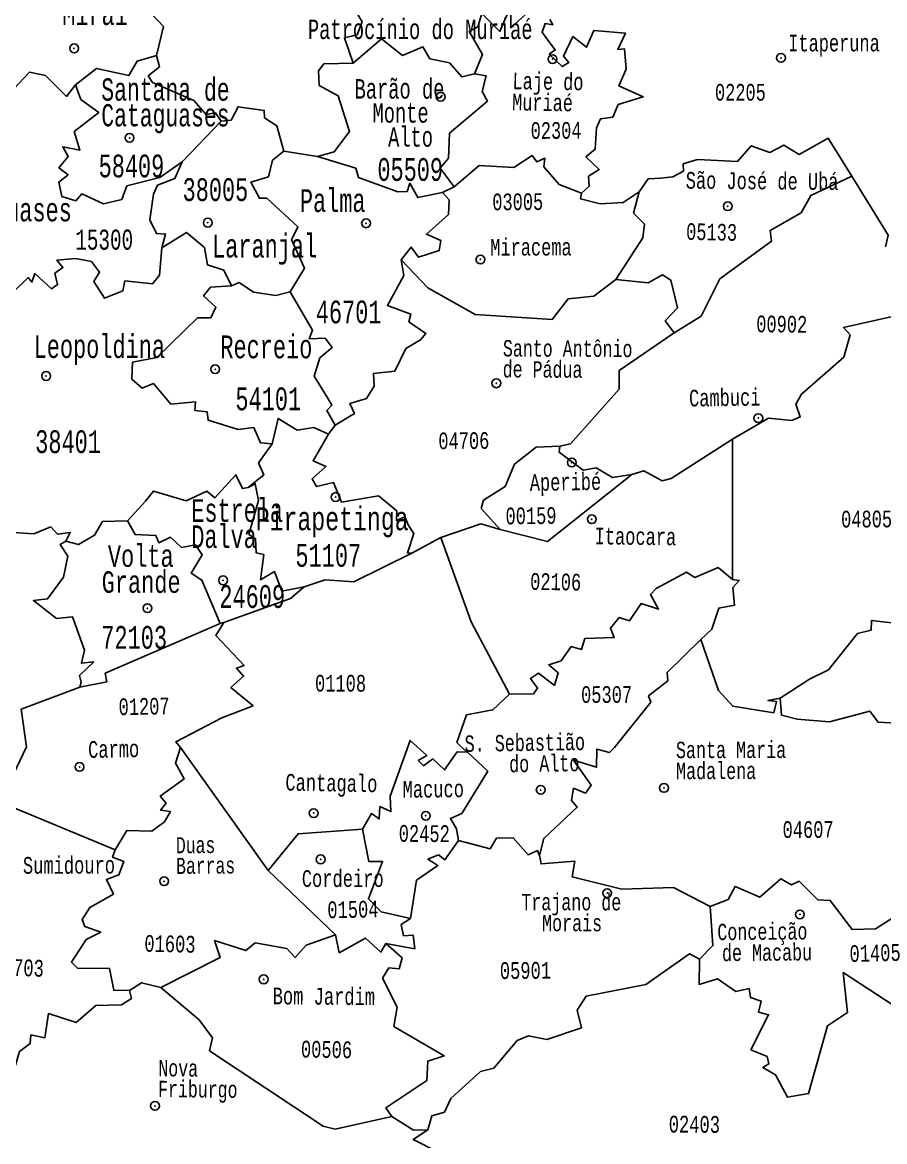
# Model space of a CAD drawing. Header units: millimetres. Extents: x 9851 to 10267, y 23387 to 23778.
# Drawn here: x 10164.08 to 10172.94, y 23501.61 to 23513.11 of the extents above; entities that cross this region are included whole.
import ezdxf
from ezdxf.enums import TextEntityAlignment as Align

# ---------------------------------------------------------------- set-up
doc = ezdxf.new("R2010")
doc.units = ezdxf.units.MM
doc.layers.add('3', color=7, linetype='Continuous')
doc.styles.add('MONOTXT', font='MONOTXT', dxfattribs={"height": 0.2})

# ---------------------------------------------------------------- blocks, each defined once
blk = doc.blocks.new('SEDE')
at = {"layer": '3', "color": 7, "linetype": 'Continuous'}
blk.add_circle((0, 0), 0.00451, dxfattribs=at)

msp = doc.modelspace()

# ---------------------------------------------------------------- linework, layer by layer
at = {"color": 7, "linetype": 'Continuous'}
for p, q in [((10166.122, 23512.091), (10165.722, 23511.674)), ((10166.765, 23511.785), (10167.111, 23511.73)), ((10168.396, 23511.361), (10168.515, 23511.417)), ((10167.225, 23508.876), (10167.293, 23508.968)), ((10171.375, 23508.825), (10171.377, 23507.382)), ((10168.378, 23507.816), (10168.082, 23507.655)), ((10166.15, 23506.942), (10166.112, 23506.929)), ((10164.066, 23506.051), (10164.67, 23506.275)), ((10165.702, 23505.655), (10166.604, 23504.394)), ((10165.031, 23504.606), (10163.838, 23505.099)), ((10167.296, 23503.73), (10166.604, 23504.394))]:
    msp.add_line(p, q, dxfattribs=at)
for points in [[(10165.28, 23514.353), (10165.31, 23514.268), (10165.186, 23514.059), (10165.45, 23514.048), (10165.733, 23513.882), (10165.574, 23513.724), (10165.636, 23513.579), (10165.558, 23513.508), (10165.437, 23513.514), (10165.376, 23513.418), (10165.239, 23513.438), (10165.22, 23513.371), (10165.126, 23513.394), (10165.143, 23513.326), (10165.217, 23513.247), (10165.342, 23513.259), (10165.529, 23513.065), (10165.457, 23512.767)], [(10167.477, 23512.689), (10167.387, 23512.948), (10167.519, 23512.981), (10167.569, 23513.112), (10167.526, 23513.188), (10167.616, 23513.225), (10167.658, 23513.463), (10167.759, 23513.565)], [(10168.726, 23512.58), (10168.806, 23512.778), (10168.671, 23513.015), (10168.758, 23513.061), (10168.799, 23513.197)], [(10169.067, 23513.207), (10168.986, 23513.015), (10168.799, 23513.197)], [(10169.25, 23513.189), (10169.098, 23513.051), (10169.097, 23513.186)], [(10169.824, 23511.351), (10169.902, 23511.425), (10169.895, 23511.526), (10170.006, 23511.596), (10169.87, 23511.725), (10169.965, 23511.803), (10169.978, 23512.025), (10170.018, 23512.115), (10170.147, 23512.134), (10170.202, 23512.265), (10170.458, 23512.342), (10170.209, 23512.457), (10170.283, 23512.625), (10170.267, 23512.834), (10170.196, 23512.828), (10170.276, 23512.996), (10169.952, 23513.025), (10169.877, 23512.851), (10169.736, 23512.962), (10169.638, 23512.76), (10169.694, 23512.696), (10169.627, 23512.654), (10169.492, 23512.78), (10169.555, 23512.824), (10169.468, 23512.94), (10169.419, 23513.007), (10169.452, 23513.097), (10169.53, 23513.083), (10169.499, 23513.137)], [(10167.477, 23512.689), (10167.768, 23512.937), (10167.984, 23512.768), (10168.192, 23512.857), (10168.267, 23512.732), (10168.467, 23512.691), (10168.594, 23512.547), (10168.726, 23512.58)], [(10163.225, 23512.755), (10163.468, 23512.676), (10163.547, 23512.576), (10163.739, 23512.591), (10163.791, 23512.522), (10163.847, 23512.58), (10163.989, 23512.425), (10164.151, 23512.597), (10164.317, 23512.563), (10164.53, 23512.346), (10164.624, 23512.464)], [(10165.457, 23512.767), (10165.257, 23512.708), (10165.173, 23512.56), (10164.84, 23512.635), (10164.624, 23512.464)], [(10166.122, 23512.091), (10166.064, 23512.177), (10165.967, 23512.162), (10165.84, 23512.304), (10165.417, 23512.49), (10165.372, 23512.557), (10165.489, 23512.65), (10165.457, 23512.767)], [(10167.111, 23511.73), (10167.283, 23511.777), (10167.439, 23511.987), (10167.322, 23512.353), (10167.127, 23512.46), (10167.121, 23512.61), (10167.175, 23512.68), (10167.477, 23512.689)], [(10168.515, 23511.417), (10168.373, 23511.61), (10168.457, 23511.713), (10168.467, 23511.969), (10168.859, 23512.298), (10168.802, 23512.396), (10168.843, 23512.559), (10168.726, 23512.58)], [(10164.624, 23512.464), (10164.679, 23512.315), (10164.863, 23512.18), (10164.61, 23511.986), (10164.669, 23511.796), (10164.493, 23511.829), (10164.55, 23511.728), (10164.454, 23511.613), (10164.548, 23511.542), (10164.452, 23511.467), (10164.484, 23511.318), (10164.629, 23511.273), (10164.69, 23511.347), (10164.912, 23511.243), (10165.1, 23511.287), (10165.152, 23511.429), (10165.491, 23511.515), (10165.722, 23511.674)], [(10166.765, 23511.785), (10166.694, 23512.045), (10166.567, 23512.126), (10166.564, 23512.202), (10166.295, 23512.241), (10166.224, 23512.103), (10166.122, 23512.091)], [(10170.416, 23511.366), (10170.509, 23511.499), (10170.638, 23511.507), (10170.763, 23511.519), (10170.874, 23511.58), (10170.87, 23511.653), (10171.015, 23511.699), (10171.428, 23511.679), (10171.568, 23511.839), (10171.76, 23511.771), (10171.902, 23511.846), (10172.061, 23511.75), (10172.359, 23511.918), (10172.603, 23511.528)], [(10166.831, 23510.339), (10166.977, 23510.583), (10166.844, 23510.873), (10166.91, 23511.008), (10166.592, 23511.301), (10166.515, 23511.301), (10166.427, 23511.467), (10166.607, 23511.521), (10166.649, 23511.69), (10166.765, 23511.785)], [(10168.396, 23511.361), (10168.142, 23511.307), (10168.06, 23511.454), (10168.032, 23511.371), (10167.936, 23511.365), (10167.532, 23511.512), (10167.504, 23511.609), (10167.111, 23511.73)], [(10168.515, 23511.417), (10168.773, 23511.637), (10169.129, 23511.615), (10169.317, 23511.739), (10169.364, 23511.674), (10169.449, 23511.712), (10169.438, 23511.622), (10169.594, 23511.442), (10169.824, 23511.351)], [(10165.722, 23511.674), (10165.645, 23511.504), (10165.466, 23511.436), (10165.425, 23511.343), (10165.389, 23511.077), (10165.456, 23510.937), (10165.55, 23510.932), (10165.512, 23510.792)], [(10172.603, 23511.528), (10172.181, 23511.329), (10172.081, 23511.149), (10171.762, 23510.97), (10171.776, 23510.858), (10171.245, 23510.471), (10171.054, 23510.09), (10170.778, 23509.917)], [(10172.603, 23511.528), (10172.974, 23510.92), (10172.949, 23510.8)], [(10167.97, 23510.667), (10168.074, 23510.798), (10168.148, 23510.696), (10168.362, 23510.762), (10168.38, 23510.865), (10168.231, 23510.932), (10168.457, 23511.132), (10168.464, 23511.284), (10168.396, 23511.361)], [(10169.824, 23511.351), (10169.814, 23511.293), (10170.016, 23511.242), (10170.253, 23511.257), (10170.416, 23511.366)], [(10170.416, 23511.366), (10170.359, 23511.146), (10170.471, 23511.034), (10170.453, 23510.894), (10170.177, 23510.464)], [(10165.512, 23510.792), (10165.765, 23510.95), (10165.949, 23510.794), (10165.979, 23510.616), (10166.148, 23510.563), (10166.226, 23510.401)], [(10163.965, 23510.317), (10164.138, 23510.485), (10164.177, 23510.439), (10164.207, 23510.528), (10164.377, 23510.369), (10164.44, 23510.413), (10164.411, 23510.529), (10164.495, 23510.588), (10164.433, 23510.664), (10164.625, 23510.68), (10164.788, 23510.65), (10164.872, 23510.541), (10164.811, 23510.446), (10164.922, 23510.275), (10165.11, 23510.348), (10165.132, 23510.45), (10165.417, 23510.421), (10165.489, 23510.509), (10165.512, 23510.792)], [(10167.293, 23508.968), (10167.49, 23509.089), (10167.444, 23509.191), (10167.613, 23509.241), (10167.694, 23509.371), (10167.688, 23509.499), (10167.906, 23509.524), (10168.018, 23509.756), (10168.17, 23509.844), (10168.223, 23509.912), (10168.05, 23510.031), (10168.07, 23510.109), (10167.83, 23510.197), (10168, 23510.507), (10167.97, 23510.667)], [(10167.97, 23510.667), (10168.244, 23510.381), (10168.733, 23510.107), (10169.522, 23510.054), (10169.687, 23510.268), (10169.952, 23510.295), (10170.177, 23510.464)], [(10166.226, 23510.401), (10166.305, 23510.436), (10166.453, 23510.336), (10166.684, 23510.301), (10166.831, 23510.339)], [(10170.177, 23510.464), (10170.51, 23510.432), (10170.657, 23510.512), (10170.741, 23510.46), (10170.811, 23510.174), (10170.683, 23510.04), (10170.778, 23509.917)], [(10166.644, 23508.776), (10166.526, 23508.787), (10166.458, 23508.944), (10166.295, 23508.923), (10165.986, 23509.019), (10165.978, 23509.105), (10165.849, 23509.12), (10165.857, 23509.209), (10165.605, 23509.184), (10165.425, 23509.397), (10165.31, 23509.349), (10165.202, 23509.442), (10165.211, 23509.616), (10165.46, 23509.663), (10165.877, 23510.071), (10166.015, 23510.072), (10166.068, 23510.181), (10165.94, 23510.298), (10166.012, 23510.388), (10166.226, 23510.401)], [(10166.831, 23510.339), (10167.059, 23509.946), (10167.025, 23509.855), (10167.19, 23509.861), (10167.262, 23509.768), (10167.134, 23509.66), (10167.078, 23509.472), (10167.221, 23509.239), (10167.259, 23509.174), (10167.206, 23509.119), (10167.293, 23508.968)], [(10173.326, 23510.154), (10172.518, 23509.973), (10172.584, 23509.897), (10172.52, 23509.669), (10172.084, 23509.288), (10172.028, 23509.183), (10172.072, 23509.054), (10171.985, 23509.016), (10171.747, 23509.04), (10171.375, 23508.825)], [(10170.778, 23509.917), (10170.21, 23509.53), (10170.21, 23509.339), (10169.711, 23508.777), (10169.6, 23508.753)], [(10166.644, 23508.776), (10166.708, 23509.038), (10166.901, 23508.918), (10167.073, 23508.944), (10167.225, 23508.876)], [(10168.082, 23507.655), (10168.035, 23507.656), (10168.102, 23507.856), (10168.045, 23507.936), (10168.009, 23508.026), (10167.922, 23507.988), (10167.928, 23508.088), (10167.738, 23508.244), (10167.357, 23508.178), (10167.277, 23508.378), (10167.1, 23508.337), (10167.056, 23508.416), (10167.198, 23508.545), (10167.065, 23508.603), (10167.225, 23508.876)], [(10171.375, 23508.825), (10170.745, 23508.422), (10170.653, 23508.397), (10170.464, 23508.5), (10170.343, 23508.463)], [(10166.399, 23508.328), (10166.559, 23508.458), (10166.506, 23508.581), (10166.644, 23508.776)], [(10169.6, 23508.753), (10169.358, 23508.744), (10169.135, 23508.568), (10169.038, 23508.34), (10168.818, 23508.199), (10168.794, 23508.112), (10168.988, 23507.897)], [(10170.343, 23508.463), (10170.143, 23508.432), (10169.975, 23508.53), (10169.842, 23508.507), (10169.593, 23508.69), (10169.6, 23508.753)], [(10175.364, 23508.579), (10175.216, 23508.497), (10175.195, 23508.397), (10175.055, 23508.389), (10174.853, 23508.155), (10174.338, 23508.09), (10174.2, 23507.869), (10173.833, 23507.699), (10173.743, 23507.54), (10173.757, 23507.404), (10173.662, 23507.294), (10173.396, 23507.174), (10173.238, 23506.993), (10173.282, 23506.906), (10172.803, 23506.96), (10172.801, 23506.863), (10172.659, 23506.827), (10172.364, 23506.456), (10172.166, 23506.359), (10171.866, 23506.163)], [(10166.399, 23508.328), (10166.341, 23508.317), (10166.272, 23508.459), (10166.056, 23508.221), (10165.973, 23508.289), (10165.761, 23508.192), (10165.425, 23508.291), (10165.345, 23508.189), (10165.158, 23507.986)], [(10168.988, 23507.897), (10169.474, 23507.773), (10170.343, 23508.463)], [(10166.973, 23507.307), (10166.745, 23507.262), (10166.668, 23507.465), (10166.526, 23507.381), (10166.558, 23507.64), (10166.48, 23507.658), (10166.475, 23507.802), (10166.407, 23507.846), (10166.504, 23508.195), (10166.472, 23508.367), (10166.399, 23508.328)], [(10164.525, 23507.775), (10164.57, 23507.866), (10164.439, 23507.847), (10164.372, 23507.923), (10164.197, 23507.852), (10163.982, 23507.866), (10163.966, 23507.942), (10163.747, 23507.937), (10163.46, 23508.15)], [(10164.525, 23507.775), (10164.654, 23507.741), (10164.82, 23507.839), (10164.9, 23507.979), (10165.158, 23507.986)], [(10165.158, 23507.986), (10165.237, 23507.845), (10165.449, 23507.836), (10165.482, 23507.76), (10165.6, 23507.817), (10165.713, 23507.712), (10165.856, 23507.74), (10165.927, 23507.637), (10165.814, 23507.447), (10165.924, 23507.377), (10166.112, 23506.929)], [(10168.378, 23507.816), (10168.791, 23507.954), (10168.988, 23507.897)], [(10164.67, 23506.275), (10164.682, 23506.328), (10164.665, 23506.397), (10164.811, 23506.536), (10164.685, 23506.523), (10164.716, 23506.658), (10164.594, 23506.998), (10164.428, 23506.981), (10164.191, 23507.166), (10164.337, 23507.183), (10164.501, 23507.407), (10164.545, 23507.624), (10164.467, 23507.743), (10164.525, 23507.775)], [(10169.084, 23506.203), (10168.691, 23506.948), (10168.378, 23507.816)], [(10168.082, 23507.655), (10167.485, 23507.36), (10167.19, 23507.378), (10166.973, 23507.307)], [(10171.377, 23507.382), (10171.23, 23507.507), (10170.989, 23507.402), (10170.903, 23507.458), (10170.59, 23507.291), (10170.533, 23507.23), (10170.616, 23507.078), (10170.436, 23507.136), (10170.316, 23506.959), (10170.212, 23506.994), (10170.121, 23506.884), (10170.161, 23506.787), (10169.857, 23506.776), (10169.825, 23506.665), (10169.719, 23506.695), (10169.615, 23506.547), (10169.488, 23506.506), (10169.586, 23506.425), (10169.545, 23506.294), (10169.382, 23506.422), (10169.301, 23506.367), (10169.372, 23506.265), (10169.331, 23506.209), (10169.084, 23506.203)], [(10166.973, 23507.307), (10166.833, 23507.189), (10166.15, 23506.942)], [(10171.05, 23506.766), (10171.165, 23506.872), (10171.235, 23507.089), (10171.397, 23507.119), (10171.38, 23507.3), (10171.446, 23507.373), (10171.377, 23507.382)], [(10166.112, 23506.929), (10164.93, 23506.419), (10164.946, 23506.332), (10164.67, 23506.275)], [(10165.702, 23505.655), (10165.654, 23505.714), (10166.129, 23505.962), (10166.449, 23506.084), (10166.222, 23506.274), (10166.352, 23506.388), (10166.278, 23506.471), (10166.357, 23506.499), (10166.066, 23506.808), (10166.15, 23506.942)], [(10171.05, 23506.766), (10170.703, 23506.428), (10170.71, 23506.342), (10170.513, 23506.187), (10170.536, 23506.123), (10170.164, 23505.655), (10170.111, 23505.605), (10169.983, 23505.641), (10169.98, 23505.453), (10169.742, 23505.528), (10169.925, 23505.27), (10169.865, 23505.188), (10169.743, 23505.237), (10169.722, 23505.111), (10169.78, 23505.042), (10169.436, 23504.722), (10169.392, 23504.548)], [(10171.866, 23506.163), (10171.74, 23506.141), (10171.828, 23506.128), (10171.799, 23506.013), (10171.378, 23506.08), (10171.231, 23506.243), (10171.05, 23506.766)], [(10169.084, 23506.203), (10168.913, 23506.043), (10168.644, 23505.991), (10168.543, 23505.707), (10168.636, 23505.618), (10168.651, 23505.608)], [(10171.866, 23506.163), (10171.881, 23505.989), (10172.042, 23505.946), (10172.372, 23505.92), (10172.786, 23506.031), (10172.872, 23505.916), (10173.252, 23505.898), (10173.558, 23505.926), (10173.7, 23505.873), (10173.592, 23505.704), (10173.548, 23505.352), (10173.628, 23505.182), (10173.557, 23505.122), (10173.594, 23504.969), (10173.252, 23504.674), (10173.115, 23504.553), (10173.118, 23504.618), (10173.02, 23504.579), (10173.119, 23504.448), (10173.091, 23504.338), (10173.249, 23503.937)], [(10163.838, 23505.099), (10163.867, 23505.161), (10163.758, 23505.201), (10163.95, 23505.305), (10164.122, 23505.665), (10164.066, 23506.051)], [(10168.651, 23505.608), (10168.545, 23505.612), (10168.417, 23505.427), (10168.297, 23505.54), (10168.201, 23505.469), (10168.146, 23505.522), (10168.235, 23505.576), (10168.065, 23505.729), (10167.859, 23505.156), (10167.865, 23504.998), (10167.753, 23505.049), (10167.746, 23504.922), (10167.667, 23504.98), (10167.574, 23504.819)], [(10165.031, 23504.606), (10165.153, 23504.804), (10165.41, 23504.798), (10165.538, 23504.894), (10165.6, 23505), (10165.498, 23505.011), (10165.555, 23505.086), (10165.495, 23505.155), (10165.74, 23505.334), (10165.652, 23505.495), (10165.702, 23505.655)], [(10168.651, 23505.608), (10168.86, 23505.412), (10168.593, 23504.978), (10168.477, 23504.927), (10168.541, 23504.82), (10168.561, 23504.701)], [(10166.604, 23504.394), (10166.912, 23504.77), (10167.574, 23504.819)], [(10167.574, 23504.819), (10167.64, 23504.484), (10167.78, 23504.486), (10167.634, 23504.1), (10167.767, 23503.967), (10168.066, 23503.899)], [(10168.066, 23503.899), (10168.128, 23504.293), (10168.349, 23504.445), (10168.246, 23504.508), (10168.355, 23504.552), (10168.42, 23504.503), (10168.561, 23504.701)], [(10168.561, 23504.701), (10168.887, 23504.617), (10168.951, 23504.726), (10169.123, 23504.73), (10169.275, 23504.553), (10169.371, 23504.599), (10169.392, 23504.548)], [(10165.031, 23504.606), (10165.005, 23504.529), (10165.122, 23504.486), (10165.07, 23504.347), (10164.942, 23504.301), (10165.014, 23504.151), (10164.772, 23504.014), (10164.691, 23503.89), (10164.721, 23503.816), (10164.884, 23503.76), (10164.735, 23503.682), (10164.582, 23503.452), (10164.644, 23503.39), (10164.974, 23503.386), (10165.017, 23503.163), (10165.178, 23503.159)], [(10169.392, 23504.548), (10169.409, 23504.461), (10169.755, 23504.49), (10169.729, 23504.326), (10170.238, 23504.201), (10170.771, 23504.219), (10171.147, 23504.024)], [(10173.249, 23503.937), (10173.087, 23503.949), (10172.845, 23503.793), (10172.605, 23503.788), (10172.38, 23504.085), (10172.252, 23504.091), (10172.062, 23504.283), (10171.982, 23504.246), (10171.871, 23504.308), (10171.656, 23504.118), (10171.403, 23504.229), (10171.333, 23504.095), (10171.147, 23504.024)], [(10171.147, 23504.024), (10171.175, 23503.621), (10171.038, 23503.48)], [(10167.815, 23503.644), (10168.11, 23503.588), (10168.094, 23503.729), (10167.995, 23503.723), (10167.971, 23503.838), (10168.066, 23503.899)], [(10165.5, 23503.189), (10166.112, 23503.499), (10166.053, 23503.672), (10166.373, 23503.57), (10166.47, 23503.649), (10166.795, 23503.591), (10166.88, 23503.498), (10166.996, 23503.624), (10167.296, 23503.73)], [(10167.815, 23503.644), (10167.763, 23503.554), (10167.606, 23503.698), (10167.335, 23503.546), (10167.296, 23503.73)], [(10167.815, 23503.644), (10167.98, 23503.496), (10167.951, 23503.383), (10167.845, 23503.393), (10167.779, 23503.286), (10167.93, 23502.988), (10167.896, 23502.789), (10168.414, 23502.488), (10168.244, 23502.435), (10168.233, 23502.234), (10167.812, 23501.954), (10167.876, 23501.865)], [(10171.038, 23503.48), (10170.933, 23503.538), (10170.484, 23503.222), (10169.872, 23503.101), (10169.781, 23502.958), (10169.824, 23502.777), (10169.468, 23502.656), (10169.281, 23502.695), (10169.164, 23502.645), (10168.923, 23502.363), (10168.786, 23502.326), (10168.481, 23502.051), (10168.415, 23501.911), (10168.285, 23501.873), (10168.245, 23501.729)], [(10173.038, 23503.003), (10172.514, 23503.344), (10172.559, 23502.935), (10172.353, 23502.797), (10172.158, 23502.101), (10171.942, 23502.062), (10171.819, 23502.294), (10171.686, 23502.37), (10171.751, 23502.406), (10171.731, 23502.481), (10171.565, 23502.55), (10171.747, 23502.91), (10171.642, 23502.937), (10171.672, 23503.049), (10171.56, 23503.087), (10171.547, 23503.179), (10171.41, 23503.148), (10171.223, 23503.279), (10171.033, 23503.222), (10171.038, 23503.48)], [(10165.178, 23503.159), (10165.303, 23503.24), (10165.5, 23503.189)], [(10165.5, 23503.189), (10165.894, 23502.858), (10166.032, 23502.672), (10166, 23502.541), (10167.17, 23501.766), (10167.293, 23501.735), (10167.876, 23501.865)], [(10163.612, 23502.122), (10164.008, 23502.391), (10164.047, 23502.534), (10164.159, 23502.615), (10164.166, 23502.704), (10164.308, 23502.675), (10164.345, 23502.922), (10164.631, 23502.83), (10164.834, 23503.007), (10165.096, 23503.012), (10165.198, 23503.076), (10165.178, 23503.159)], [(10168.245, 23501.729), (10168.097, 23501.723), (10167.876, 23501.865)], [(10168.692, 23501.113), (10168.587, 23501.377), (10168.094, 23501.629), (10168.245, 23501.729)]]:
    msp.add_lwpolyline(points, dxfattribs=at)
for p in [(10164.61, 23512.841), (10169.527, 23512.73), (10171.874, 23512.743), (10168.377, 23512.343), (10165.18, 23511.921), (10171.327, 23511.218), (10165.983, 23511.049), (10167.61, 23511.043), (10168.785, 23510.671), (10166.06, 23509.543), (10164.322, 23509.474), (10168.949, 23509.399), (10171.641, 23509.041), (10169.724, 23508.585), (10167.297, 23508.23), (10169.93, 23508.002), (10166.141, 23507.374), (10165.363, 23507.088), (10164.666, 23505.457), (10170.672, 23505.241), (10169.405, 23505.221), (10167.072, 23504.982), (10168.224, 23504.955), (10167.144, 23504.507), (10165.535, 23504.282), (10170.088, 23504.16), (10172.069, 23503.941), (10166.558, 23503.274), (10165.441, 23501.974)]:
    msp.add_point(p, dxfattribs=at)

# ---------------------------------------------------------------- block references
at = {"color": 7, "linetype": 'Continuous', "zscale": 10}
for p, xscale, yscale, rotation in [((10164.61, 23512.841), 10.00002238188696, 10.00002238188696, 1.787343871568716), ((10169.527, 23512.73), 10, 10, 1.922156397460664), ((10171.874, 23512.743), 10, 10, 1.985691809659931), ((10168.377, 23512.343), 10, 10, 1.890922003562805), ((10165.18, 23511.921), 10.00001389907573, 10.00001389907573, 1.802827638301588), ((10171.327, 23511.218), 10.00001051874284, 10.00001051874284, 1.972341108835621), ((10165.983, 23511.049), 10, 10, 1.824986657557689), ((10167.61, 23511.043), 10.00001762006437, 10.00001762006437, 1.8700961930628), ((10168.785, 23510.671), 10.000018463575, 10.000018463575, 1.902663800634172), ((10164.322, 23509.474), 10.00001677969785, 10.00001677969785, 1.777735269241525), ((10166.06, 23509.543), 10, 10, 1.826586672989244), ((10168.949, 23509.399), 10, 10, 1.9074724962781), ((10171.641, 23509.041), 9.999976889149691, 9.999976889149691, 1.982225423089227), ((10169.724, 23508.585), 9.999986427142941, 9.999986427142941, 1.929098375366845), ((10167.297, 23508.23), 10.00001261982294, 10.00001261982294, 1.861020968843925), ((10169.93, 23508.002), 10.00002096559193, 10.00002096559193, 1.934964740205171), ((10166.141, 23507.374), 10.00001293641065, 10.00001293641065, 1.827920017005355), ((10165.363, 23507.088), 9.999982016586555, 9.999982016586555, 1.805502763330223), ((10164.666, 23505.457), 10, 10, 1.783877098952117), ((10169.405, 23505.221), 9.999979795803464, 9.999979795803464, 1.92002315641401), ((10170.672, 23505.241), 10, 10, 1.956057307779221), ((10167.072, 23504.982), 10.00001389170315, 10.00001389170315, 1.853012395727623), ((10168.224, 23504.955), 10.0000161052145, 10.0000161052145, 1.886113337836748), ((10167.144, 23504.507), 10.0000229300602, 10.0000229300602, 1.854612383244051), ((10165.535, 23504.282), 10, 10, 1.807902814811797), ((10170.088, 23504.16), 10, 10, 1.93924019041683), ((10172.069, 23503.941), 10.00001440041181, 10.00001440041181, 1.996100175163978), ((10166.558, 23503.274), 10.00001403655285, 10.00001403655285, 1.836461921939823), ((10165.441, 23501.974), 10.00001096955515, 10.00001096955515, 1.802294293583148)]:
    msp.add_blockref('SEDE', p, dxfattribs=dict(at, xscale=xscale, yscale=yscale, rotation=rotation))

# ---------------------------------------------------------------- texts
at = {"color": 7, "linetype": 'Continuous', "style": 'MONOTXT'}
for s, height, rotation, width, p in [('Mira%%237', 0.2335, 360, 0.666671, (10164.488, 23513.081)), ('Itaperuna', 0.1711, 0.0272, 0.705882, (10171.949, 23512.809)), ('Santana de ', 0.22858, 359.993, 0.666663, (10164.889, 23512.303)), ('Cataguases', 0.2286, 359.993, 0.666663, (10164.889, 23512.039)), ('S%%227o Jos%%233 de Ub%%225', 0.17125, 359.4925, 0.705888, (10170.895, 23511.399)), ('05133', 0.1713, 358.8406, 0.705884, (10170.898, 23510.873)), ('Miracema', 0.1713, 0.0963, 0.705892, (10168.886, 23510.711)), ('Recreio', 0.234, 360, 0.666671, (10166.113, 23509.656)), ('Santo Ant%%244nio ', 0.16766, 359.6979, 0.705872, (10169.016, 23509.675)), ('de P%%225dua', 0.16766, 359.6979, 0.705872, (10169.014, 23509.46)), ('00159', 0.1717, 0.6162, 0.705887, (10169.044, 23507.949)), ('Itaocara', 0.1716, 359.218, 0.705889, (10169.958, 23507.745)), ('Carmo', 0.1719, 0.8254, 0.70588, (10164.755, 23505.55)), ('Santa Maria ', 0.16856, 0.089, 0.705877, (10170.795, 23505.547)), ('Madalena', 0.1686, 0.089, 0.705877, (10170.796, 23505.331)), ('Cantagalo', 0.172, 358.9797, 0.705882, (10166.78, 23505.214)), ('Duas ', 0.1655, 0.5264, 0.705876, (10165.657, 23504.569)), ('Sumidouro', 0.1721, 0.1814, 0.705876, (10164.084, 23504.359)), ('Barras', 0.1655, 0.5264, 0.705876, (10165.659, 23504.357)), ('Cordeiro', 0.1721, 359.9757, 0.705877, (10166.95, 23504.224)), ('Bom Jardim', 0.1722, 359.5324, 0.705886, (10166.65, 23503.018)), ('Nova ', 0.1671, 359.4127, 0.705881, (10165.475, 23502.279)), ('Friburgo', 0.1671, 359.4127, 0.705881, (10165.472, 23502.065))]:
    msp.add_text(s, height=height, rotation=rotation, dxfattribs=dict(at, width=width)).set_placement(p)
at = {"color": 7, "linetype": 'Continuous', "style": 'MONOTXT', "width": 0.666667}
msp.add_text('Patroc%%237nio do Muria%%233', height=0.20001, dxfattribs=at).set_placement((10167.013, 23513.136), align=Align.TOP_LEFT)
at = {"color": 7, "linetype": 'Continuous', "style": 'MONOTXT'}
for s, height, rotation, width, p in [('Laje do', 0.1705, 359.0469, 0.705878, (10169.117, 23512.592)), ('Muria%%233', 0.1705, 359.0469, 0.705878, (10169.113, 23512.374)), ('Laranjal', 0.2338, 0, 0.666671, (10166.028, 23510.925)), ('Estrela ', 0.2329, 359.9887, 0.666663, (10165.815, 23508.208)), ('Dalva', 0.2329, 359.9887, 0.666663, (10165.815, 23507.94))]:
    msp.add_text(s, height=height, rotation=rotation, dxfattribs=dict(at, width=width)).set_placement(p, align=Align.TOP_LEFT)
at = {"color": 7, "linetype": 'Continuous', "style": 'MONOTXT', "width": 0.666667}
for s, height, p in [('Bar%%227o de ', 0.20001, (10168.531, 23512.424)), ('Monte ', 0.2, (10168.369, 23512.177)), ('Alto', 0.2, (10168.298, 23511.93))]:
    msp.add_text(s, height=height, rotation=359.9888, dxfattribs=at).set_placement(p, align=Align.MIDDLE_RIGHT)
at = {"color": 7, "linetype": 'Continuous', "style": 'MONOTXT'}
for s, height, rotation, width, p in [('02205', 0.1712, 0.0133, 0.705881, (10171.457, 23512.389)), ('02304', 0.1712, 0.3219, 0.705885, (10169.563, 23511.997)), ('58409', 0.2337, 0, 0.666663, (10165.199, 23511.632)), ('05509', 0.2337, 0, 0.666675, (10168.064, 23511.596)), ('38005', 0.2337, 0, 0.666667, (10166.062, 23511.389)), ('03005', 0.1713, 0.4246, 0.705873, (10169.169, 23511.264)), ('15300', 0.2061, 360, 0.666658, (10164.919, 23510.875)), ('00902', 0.1714, 359.4763, 0.705881, (10171.882, 23510.007)), ('54101', 0.2341, 0, 0.666663, (10166.605, 23509.239)), ('38401', 0.2341, 360, 0.666663, (10164.548, 23508.799)), ('04706', 0.1716, 0.4394, 0.705882, (10168.615, 23508.809)), ('04805', 0.1717, 0.2529, 0.705882, (10172.754, 23508.004)), ('51107', 0.2343, 360, 0.666671, (10167.222, 23507.631)), ('02106', 0.1717, 359.0203, 0.705881, (10169.559, 23507.359)), ('72103', 0.2344, 0, 0.666667, (10165.227, 23506.788)), ('01108', 0.1719, 359.9021, 0.70589, (10167.348, 23506.317)), ('05307', 0.1719, 0.0584, 0.705893, (10170.082, 23506.201)), ('01207', 0.1719, 1.0099, 0.705873, (10165.329, 23506.079)), ('04607', 0.172, 0.193, 0.705887, (10172.153, 23504.814)), ('01504', 0.1722, 0.9709, 0.705881, (10167.475, 23503.993)), ('01603', 0.1722, 358.8784, 0.705887, (10165.595, 23503.639)), ('01405', 0.1722, 1.4835, 0.705879, (10172.841, 23503.545)), ('05703', 0.1722, 358.1947, 0.70588, (10164.036, 23503.395)), ('05901', 0.1722, 0.5312, 0.705896, (10169.248, 23503.366)), ('00506', 0.1723, 359.1115, 0.70587, (10167.204, 23502.554)), ('02403', 0.1724, 359.5525, 0.705891, (10170.984, 23501.785))]:
    msp.add_text(s, height=height, rotation=rotation, dxfattribs=dict(at, width=width)).set_placement(p, align=Align.MIDDLE)
for s, height, rotation, width, p in [('Palma', 0.2338, 0, 0.666663, (10167.605, 23511.159)), ('Cambuci', 0.1715, 0.8436, 0.70588, (10171.664, 23509.171)), ('Macuco', 0.172, 0.6398, 0.70588, (10168.617, 23505.147)), ('02452', 0.1721, 359.6704, 0.705877, (10168.471, 23504.685))]:
    msp.add_text(s, height=height, rotation=rotation, dxfattribs=dict(at, width=width)).set_placement(p, align=Align.RIGHT)
for s, height, rotation, width, p in [('Cataguases', 0.2338, 360, 0.666679, (10163.912, 23511.063)), ('Volta ', 0.2214, 0.0225, 0.705876, (10165.363, 23507.513)), ('Grande', 0.2214, 0.0225, 0.705876, (10165.299, 23507.246))]:
    msp.add_text(s, height=height, rotation=rotation, dxfattribs=dict(at, width=width)).set_placement(p, align=Align.CENTER)
at = {"color": 7, "linetype": 'Continuous', "style": 'MONOTXT', "width": 0.666663}
for s, height, p in [('46701', 0.2339, (10167.431, 23510.132)), ('24609', 0.2344, (10166.44, 23507.208))]:
    msp.add_text(s, height=height, dxfattribs=at).set_placement(p, align=Align.MIDDLE)
at = {"color": 7, "linetype": 'Continuous', "style": 'MONOTXT', "width": 0.666659}
msp.add_text('Leopoldina', height=0.234, dxfattribs=at).set_placement((10164.194, 23509.659))
at = {"color": 7, "linetype": 'Continuous', "style": 'MONOTXT'}
for s, height, rotation, width, p in [('Aperib%%233', 0.1716, 0.8898, 0.705884, (10169.658, 23508.47)), ('Pirapetinga', 0.23396, 0, 0.705883, (10167.262, 23508.123))]:
    msp.add_text(s, height=height, rotation=rotation, dxfattribs=dict(at, width=width)).set_placement(p, align=Align.TOP_CENTER)
for s, height, rotation, width, p in [('S. Sebasti%%227o ', 0.16875, 0.8972, 0.705881, (10169.962, 23505.801)), ('do Alto', 0.1688, 0.8972, 0.705881, (10169.801, 23505.582)), ('Trajano de ', 0.16816, 359.911, 0.705877, (10170.336, 23504.151)), ('Morais', 0.1682, 359.911, 0.705877, (10170.036, 23503.936)), ('Concei%%231%%227o ', 0.1684, 0.502, 0.705876, (10172.248, 23503.854)), ('de Macabu', 0.1684, 0.502, 0.705876, (10172.193, 23503.638))]:
    msp.add_text(s, height=height, rotation=rotation, dxfattribs=dict(at, width=width)).set_placement(p, align=Align.TOP_RIGHT)

doc.saveas('drawing.dxf')
